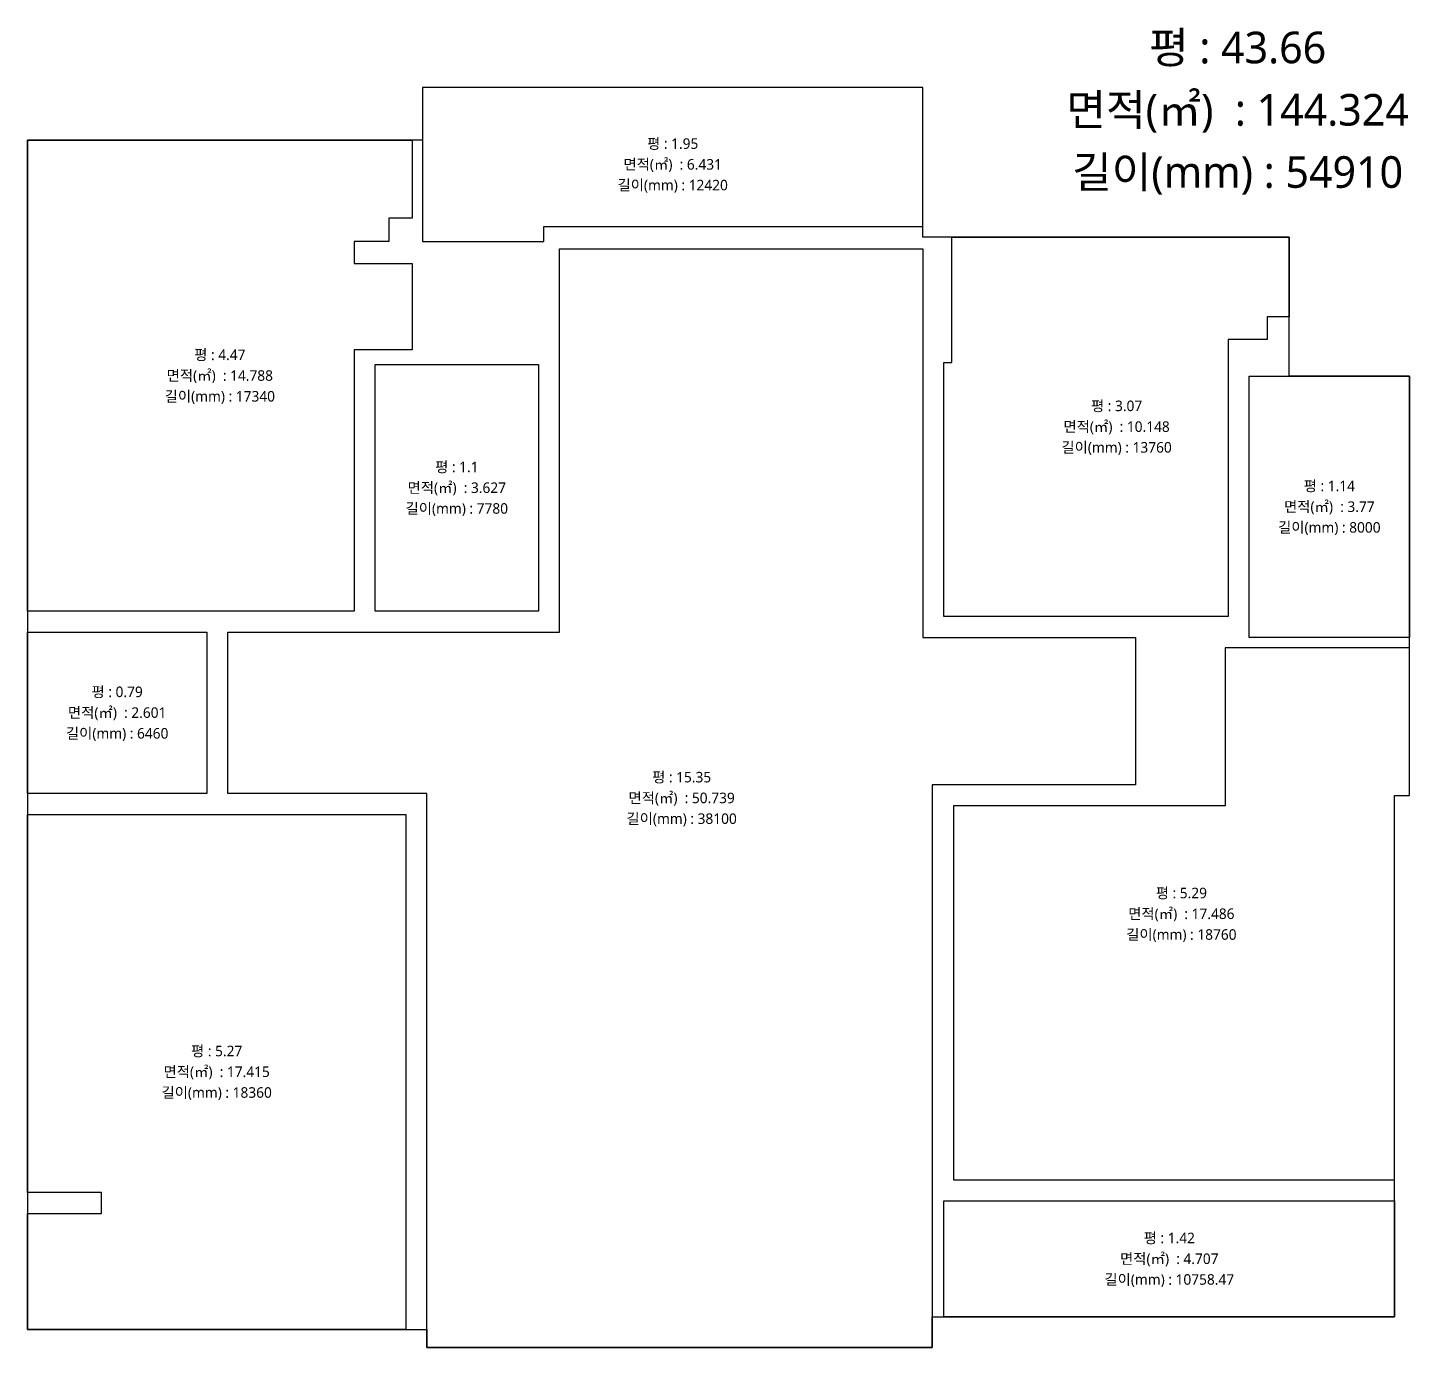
# Model space of a CAD drawing. Header units: millimetres. Extents: x 145965 to 228269, y 99354 to 115204.
# Drawn here: x 215149 to 228269, y 101141 to 113671 of the extents above; entities that cross this region are included whole.
import ezdxf
from ezdxf.enums import TextEntityAlignment as Align

# ---------------------------------------------------------------- set-up
doc = ezdxf.new("R2010")
doc.units = ezdxf.units.MM
doc.header["$LTSCALE"] = 50
doc.layers.add('3.기호.계단선', color=30, linetype='Continuous')
doc.styles.add('이윤정', font='l_10646.ttf')

msp = doc.modelspace()

# ---------------------------------------------------------------- linework, layer by layer
at = {"layer": '3.기호.계단선'}
for points in [[(223649.5, 113101.3), (218899.5, 113101.3), (218899.5, 112601.3), (215149.5, 112601.3), (215149.5, 101311.3), (218939.5, 101311.3), (218939.5, 101141.3), (223739.5, 101141.3), (223739.5, 101431.3), (228129.5, 101431.3), (228129.5, 106381.3), (228269.5, 106381.3), (228269.5, 110361.3), (227129.5, 110361.3), (227129.5, 111681.3), (223649.5, 111681.3), (223649.5, 113101.3), (218899.5, 113101.3)], [(218899.5, 113101.3), (218899.5, 111641.3), (220049.5, 111641.3), (220049.5, 111781.3), (223649.5, 111781.3), (223649.5, 113101.3), (218899.5, 113101.3)], [(218799.5, 112601.3), (218799.5, 111861.3), (218579.5, 111861.3), (218579.5, 111641.3), (218249.5, 111641.3), (218249.5, 111431.3), (218799.5, 111431.3), (218799.5, 110611.3), (218249.5, 110611.3), (218249.5, 108131.3), (215149.5, 108131.3), (215149.5, 112601.3), (218799.5, 112601.3)], [(226549.5, 108081.3), (223849.5, 108081.3), (223849.5, 110491.3), (223924.5, 110491.3), (223924.5, 111681.3), (227129.5, 111681.3), (227129.5, 110926.3), (226919.5, 110926.3), (226919.5, 110711.3), (226549.5, 110711.3), (226549.5, 108081.3)], [(223739.5, 106481.3), (223739.5, 101141.3), (218939.5, 101141.3), (218939.5, 106401.3), (217049.5, 106401.3), (217049.5, 107931.3), (220199.5, 107931.3), (220199.5, 111571.3), (223649.5, 111571.3), (223649.5, 107881.3), (225669.5, 107881.3), (225669.5, 106481.3), (223739.5, 106481.3)], [(228269.5, 107781.3), (226519.5, 107781.3), (226519.5, 106281.3), (223939.5, 106281.3), (223939.5, 102731.3), (228129.5, 102731.3), (228129.5, 106381.3), (228269.5, 106381.3), (228269.5, 107781.3)], [(215149.5, 106201.3), (218739.5, 106201.3), (218739.5, 101311.3), (215149.5, 101311.3), (215149.5, 102411.3), (215849.5, 102411.3), (215849.5, 102611.3), (215149.5, 102611.3), (215149.5, 106201.3)]]:
    msp.add_lwpolyline(points, dxfattribs=at)
for points in [[(218449.5, 110471.3), (219999.5, 110471.3), (219999.5, 108131.3), (218449.5, 108131.3)], [(226749.5, 110361.3), (228269.5, 110361.3), (228269.5, 107881.3), (226749.5, 107881.3)], [(215149.5, 107931.3), (216849.5, 107931.3), (216849.5, 106401.3), (215149.5, 106401.3)], [(223850.2, 102531.3), (228129.5, 102531.3), (228129.5, 101431.3), (223850.2, 101431.3)]]:
    msp.add_lwpolyline(points, close=True, dxfattribs=at)

# ---------------------------------------------------------------- texts
at = {"layer": '3.기호.계단선', "color": 7, "style": '이윤정'}
for s, height, p in [('평 : 43.66', 300, (226638.6, 113486.1)), ('평 : 1.95', 100, (221274.5, 112571.3)), ('평 : 4.47', 100, (216974.5, 110566.3)), ('평 : 3.07', 100, (225489.5, 110081.3)), ('평 : 1.1', 100, (219224.5, 109501.3)), ('평 : 1.14', 100, (227509.5, 109321.3)), ('평 : 0.79', 100, (215999.5, 107366.3)), ('평 : 15.35', 100, (221359.5, 106556.3)), ('평 : 5.29', 100, (226104.5, 105456.3)), ('평 : 5.27', 100, (216944.5, 103956.3)), ('평 : 1.42', 100, (225989.9, 102181.3))]:
    msp.add_text(s, height=height, dxfattribs=at).set_placement(p, align=Align.MIDDLE)
at = {"layer": '3.기호.계단선', "style": '이윤정'}
for s, height, p in [('면적(㎡)  : 144.324', 300, (226638.6, 112886.1)), ('면적(㎡)  : 6.431', 100, (221274.5, 112371.3)), ('길이(mm) : 54910', 300, (226638.6, 112286.1)), ('길이(mm) : 12420', 100, (221274.5, 112171.3)), ('면적(㎡)  : 14.788', 100, (216974.5, 110366.3)), ('길이(mm) : 17340', 100, (216974.5, 110166.3)), ('면적(㎡)  : 10.148', 100, (225489.5, 109881.3)), ('길이(mm) : 13760', 100, (225489.5, 109681.3)), ('면적(㎡)  : 3.627', 100, (219224.5, 109301.3)), ('길이(mm) : 7780', 100, (219224.5, 109101.3)), ('면적(㎡)  : 3.77', 100, (227509.5, 109121.3)), ('길이(mm) : 8000', 100, (227509.5, 108921.3)), ('면적(㎡)  : 2.601', 100, (215999.5, 107166.3)), ('길이(mm) : 6460', 100, (215999.5, 106966.3)), ('면적(㎡)  : 50.739', 100, (221359.5, 106356.3)), ('길이(mm) : 38100', 100, (221359.5, 106156.3)), ('면적(㎡)  : 17.486', 100, (226104.5, 105256.3)), ('길이(mm) : 18760', 100, (226104.5, 105056.3)), ('면적(㎡)  : 17.415', 100, (216944.5, 103756.3)), ('길이(mm) : 18360', 100, (216944.5, 103556.3)), ('면적(㎡)  : 4.707', 100, (225989.9, 101981.3)), ('길이(mm) : 10758.47', 100, (225989.9, 101781.3))]:
    msp.add_text(s, height=height, dxfattribs=at).set_placement(p, align=Align.MIDDLE)

doc.saveas('drawing.dxf')
